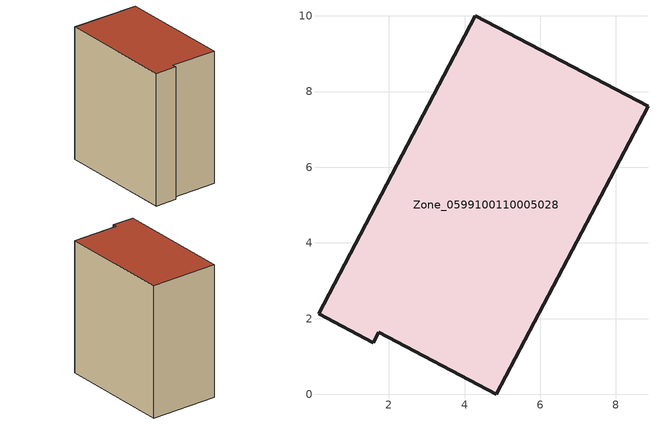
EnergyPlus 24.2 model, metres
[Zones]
Zone_0599100110005028
 floor ground (C_G): 4.84,0 1.74,1.63 1.59,1.37 0.14,2.13 4.28,10 8.85,7.61 z0
 wall outside (C_F): 1.74,1.63 4.84,0 8.85,7.61 4.28,10 0.14,2.13 1.59,1.37 1.74,1.63 z0:9.91
 roof outside (C_R): 4.28,10 0.14,2.13 1.59,1.37 1.74,1.63 4.84,0 8.85,7.61 z9.91
[BUILDING]
Pand.0599100110005028: North Axis=0; Terrain=City; Loads Convergence Tolerance Value=0.04; Temperature Convergence Tolerance Value=0.4; Solar Distribution=FullExterior; Maximum Number of Warmup Days=25; Minimum Number of Warmup Days=1
[Site:Location]
Rotterdam.The.Hague.AP_ZH_NLD Design_Conditions: Latitude=51.96; Longitude=4.45; Time Zone=1; Elevation=-4.5
[SITE:GROUNDTEMPERATURE:BUILDINGSURFACE]
18, 18, 18, 18, 18, 18, 18, 18, 18, 18, 18, 18
[MATERIAL] Thermal Absorptance=0.9; Solar Absorptance=0.7; Visible Absorptance=0.7
Name | Roughness | Thickness | Conductivity | Density | Specific Heat
G.TI.2015-2018 | MediumSmooth | 0.15 | 0.0428571 | 540 | 1210
F.TI.2015-2018 | Rough | 0.3 | 0.0666667 | 1920 | 840
R.TI.2015-2018 | MediumRough | 0.2 | 0.0333333 | 1500 | 1000
[CONSTRUCTION]
C_G: G.TI.2015-2018
C_F: F.TI.2015-2018
C_R: R.TI.2015-2018
[ZONE]
Zone_0599100110005028: Type=1; Multiplier=1; Ceiling Height=Autocalculate; Volume=Autocalculate; Floor Area=autocalculate; Part of Total Floor Area=Yes
[ZONEINFILTRATION:DESIGNFLOWRATE]
Infil_Zone_0599100110005028: Zone or ZoneList or Space or SpaceList=Zone_0599100110005028; Schedule=AlwaysOn; Design Flow Rate Calculation Method=Flow/Area; Flow Rate per Floor Area=0.0015; Constant Term Coefficient=1; Temperature Term Coefficient=0; Velocity Term Coefficient=0; Velocity Squared Term Coefficient=0
[HVACTEMPLATE:ZONE:IDEALLOADSAIRSYSTEM]
Zone_0599100110005028: Maximum Heating Supply Air Temperature=50; Minimum Cooling Supply Air Temperature=13; Maximum Heating Supply Air Humidity Ratio=0.0156; Minimum Cooling Supply Air Humidity Ratio=0.0077; Heating Limit=NoLimit; Cooling Limit=NoLimit; Dehumidification Control Type=ConstantSensibleHeatRatio; Cooling Sensible Heat Ratio=0.7; Dehumidification Setpoint=60; Humidification Control Type=None; Humidification Setpoint=30; Outdoor Air Method=None; Outdoor Air Flow Rate per Person=0.00944; Outdoor Air Flow Rate per Zone Floor Area=0; Outdoor Air Flow Rate per Zone=0; Demand Controlled Ventilation Type=None; Outdoor Air Economizer Type=NoEconomizer; Heat Recovery Type=None; Sensible Heat Recovery Effectiveness=0.7; Latent Heat Recovery Effectiveness=0.65
[ZONECONTROL:THERMOSTAT]
ThermostatControl_Zone_0599100110005028: Zone or ZoneList=Zone_0599100110005028; Control Type Schedule=DualSetpointControlType; Control 1=Thermostat_Zone_0599100110005028; Temperature Difference Between Cutout And Setpoint=0
[THERMOSTATSETPOINT:DUALSETPOINT]
Thermostat_Zone_0599100110005028: Heating Setpoint Temperature Schedule=HeatingSetpoint_Zone_0599100110005028; Cooling Setpoint Temperature Schedule=CoolingSetpoint_Zone_0599100110005028
[SCHEDULE:COMPACT]
HeatingSetpoint_Zone_0599100110005028: Through: 12/31, For: AllDays, Until: 24:00, 21
CoolingSetpoint_Zone_0599100110005028: Through: 12/31, For: AllDays, Until: 24:00, 24
DualSetpointControlType: Through: 12/31, For: AllDays, Until: 24:00, 4
AlwaysOn: Through: 12/31, For: AllDays, Until: 24:00, 1
